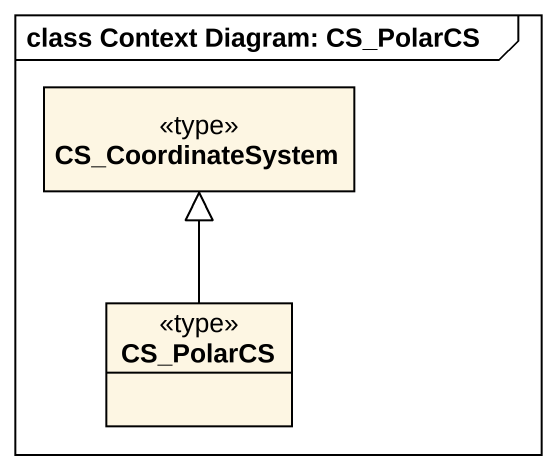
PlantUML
@startuml
mainframe class Context Diagram: CS_PolarCS
hide circle
hide empty members
class CS_CoordinateSystem <<type>>
class CS_PolarCS <<type>>
CS_PolarCS -up-|> CS_CoordinateSystem
@enduml
